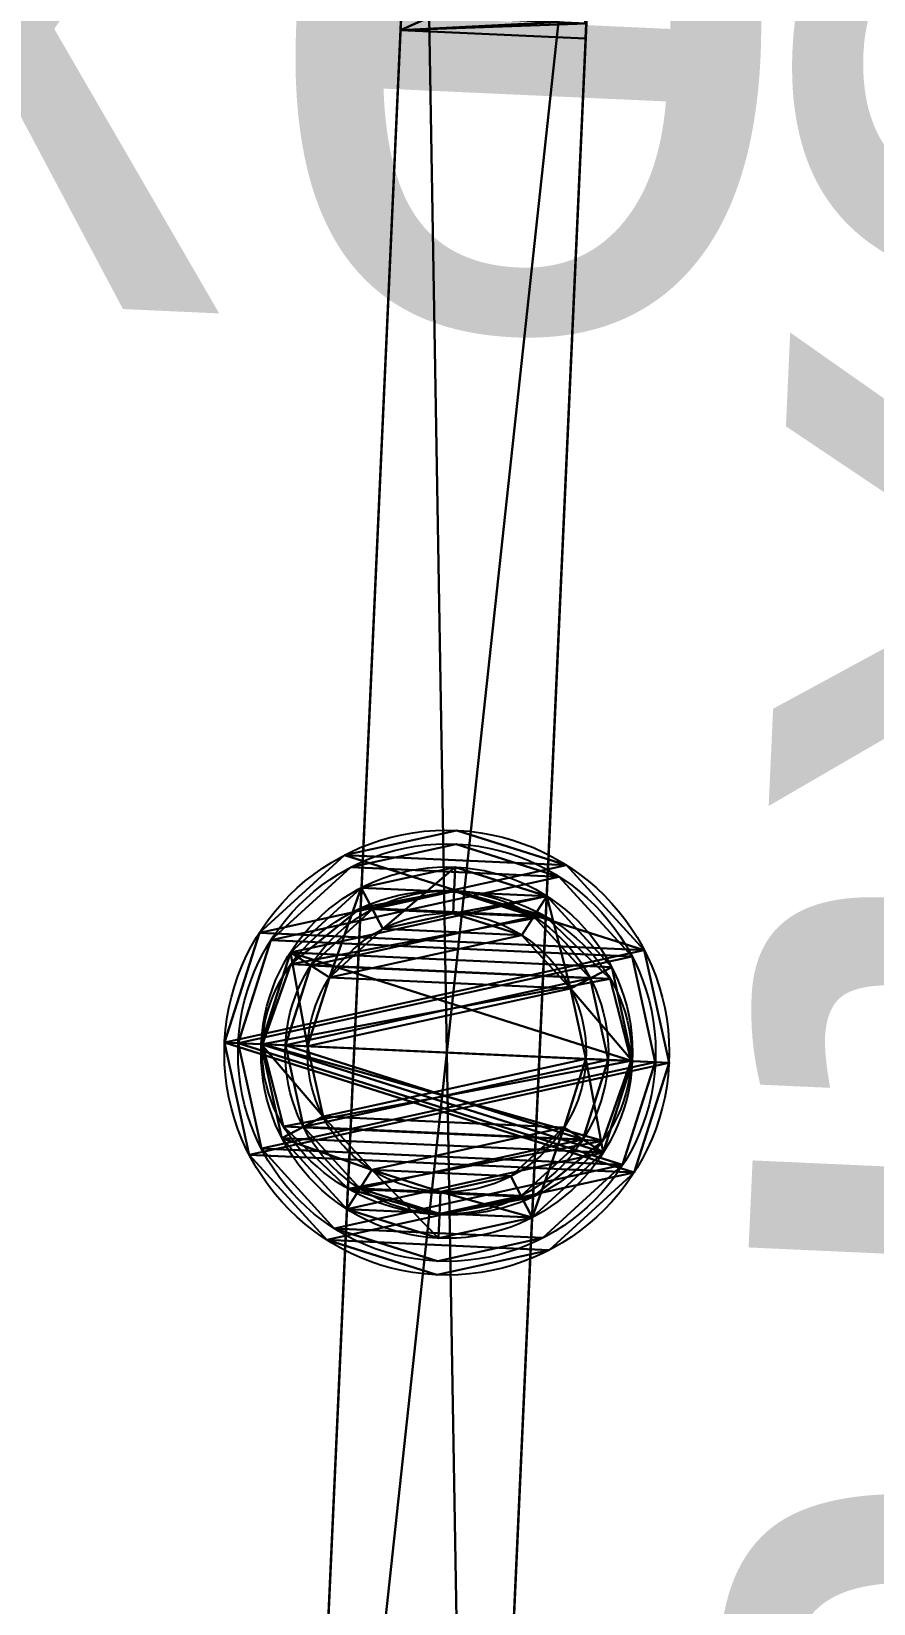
# Model space of a CAD drawing. Extents: x -372 to 678, y -263 to 741.
# Drawn here: x -34.823 to -33.687, y 71.213 to 73.333 of the extents above; entities that cross this region are included whole.
import ezdxf

# ---------------------------------------------------------------- set-up
doc = ezdxf.new("R2010")
doc.units = 0
doc.header["$LTSCALE"] = 0.0254
doc.layers.get('0').update_dxf_attribs({"linetype": 'CONTINUOUS'})
doc.layers.add('LOCATION_SNAPSHOT', color=144, linetype='CONTINUOUS')
doc.layers.add('LOCATION_TERRAIN', color=36, linetype='CONTINUOUS')

# ---------------------------------------------------------------- blocks, each defined once
blk = doc.blocks.new('LOCATION_SNAPSHOT')
at = {"color": 8}
mesh = blk.add_polyface(dxfattribs=at)
corners = [(-369.3084, -262.9446), (369.3059, 262.9472), (-371.8207, 259.3767), (371.8242, -259.3771)]
mesh.append_faces([[corners[k] for k in face] for face in [(0, 1, 2), (1, 0, 3)]], dxfattribs={"vtx0": -1, "color": 8})
blk = doc.blocks.new('LOCATION_TERRAIN')
at = {"color": 8}
mesh = blk.add_polyface(dxfattribs=at)
corners = [(-31.7032, 62.0295, -4.8227), (-31.7631, 74.4658, -5.5131), (-44.3246, 74.4053, -5.7463)]
mesh.append_faces([[corners[k] for k in face] for face in [(0, 1, 2)]], dxfattribs={"color": 8})
mesh = blk.add_polyface(dxfattribs=at)
corners = [(-31.7032, 62.0295, -4.8227), (-44.3246, 74.4053, -5.7463), (-44.2647, 61.969, -5.3052)]
mesh.append_faces([[corners[k] for k in face] for face in [(0, 1, 2)]], dxfattribs={"color": 8})
blk = doc.blocks.new('GROUP60_24')
blk = doc.blocks.new('GROUP59_5')
at = {"color": 0}
ref = blk.add_blockref('GROUP60_24', (0, 0), dxfattribs=at)
ref.add_attrib('Skp_GroupInstanceName', 'extrusions', (0, 0), dxfattribs={"height": 1})
blk = doc.blocks.new('GROUP_67')
at = {"color": 0}
mesh = blk.add_polyface(dxfattribs=at)
corners = [(-0.25, 0.205, -0.25), (-0.0833, 0, -0.25), (-0.25, 0, -0.25), (-0.0833, 0.1756, -0.25), (-0.0697, 0.7005, -0.25), (0.077, 0.6163, -0.25), (0.2233, 1.0535, -0.25), (0.336, 0.9284, -0.25), (0.6046, 1.3085, -0.25), (0.6812, 1.1593, -0.25), (1.0417, 1.4728, -0.25), (1.0855, 1.3113, -0.25), (1.5104, 1.5534, -0.25), (1.5246, 1.3867, -0.25), (1.9896, 1.5534, -0.25), (1.9754, 1.3867, -0.25), (2.4145, 1.3113, -0.25), (2.4583, 1.4728, -0.25), (2.8188, 1.1593, -0.25), (2.8954, 1.3085, -0.25), (3.164, 0.9284, -0.25), (3.2767, 1.0535, -0.25), (3.423, 0.6163, -0.25), (3.5697, 0.7005, -0.25), (3.5833, 0.1756, -0.25), (3.75, 0.205, -0.25), (3.5833, 0, -0.25), (3.75, 0, -0.25)]
mesh.append_faces([[corners[k] for k in face] for face in [(0, 1, 2), (26, 25, 27)]], dxfattribs={"vtx0": -1, "color": 0})
mesh.append_faces([[corners[k] for k in face] for face in [(1, 0, 3), (3, 4, 5), (5, 6, 7), (7, 8, 9), (9, 10, 11), (11, 12, 13), (13, 14, 15), (15, 14, 16), (16, 17, 18), (18, 19, 20), (20, 21, 22), (22, 23, 24), (24, 25, 26)]], dxfattribs={"vtx0": -1, "vtx1": -1, "color": 0})
mesh.append_faces([[corners[k] for k in face] for face in [(3, 0, 4), (5, 4, 6), (7, 6, 8), (9, 8, 10), (11, 10, 12), (13, 12, 14), (16, 14, 17), (18, 17, 19), (20, 19, 21), (22, 21, 23), (24, 23, 25)]], dxfattribs={"vtx0": -1, "vtx2": -1, "color": 0})
mesh = blk.add_polyface(dxfattribs=at)
corners = [(3.75, 0, 0.25), (3.25, 0.1169, 0.25), (3.25, 0, 0.25), (3.2767, 1.0535, 0.25), (3.5697, 0.7005, 0.25), (3.75, 0.205, 0.25), (0.25, 0, 0.25), (-0.25, 0.205, 0.25), (-0.25, 0, 0.25), (-0.0697, 0.7005, 0.25), (0.2233, 1.0535, 0.25), (0.25, 0.1169, 0.25), (0.6046, 1.3085, 0.25), (0.3705, 0.448, 0.25), (0.5616, 0.6783, 0.25), (0.8345, 0.8608, 0.25), (1.0417, 1.4728, 0.25), (1.1732, 0.9881, 0.25), (1.5104, 1.5534, 0.25), (1.5531, 1.0534, 0.25), (1.9896, 1.5534, 0.25), (1.9469, 1.0534, 0.25), (2.3268, 0.9881, 0.25), (2.4583, 1.4728, 0.25), (2.6655, 0.8608, 0.25), (2.8954, 1.3085, 0.25), (2.9384, 0.6783, 0.25), (3.1295, 0.448, 0.25)]
mesh.append_faces([[corners[k] for k in face] for face in [(0, 1, 2), (4, 0, 5), (6, 7, 8)]], dxfattribs={"vtx0": -1, "color": 0})
mesh.append_faces([[corners[k] for k in face] for face in [(3, 0, 4), (7, 6, 9), (9, 6, 10), (10, 11, 12), (12, 15, 16), (16, 17, 18), (18, 19, 20), (20, 22, 23), (23, 24, 25), (25, 26, 3)]], dxfattribs={"vtx0": -1, "vtx1": -1, "color": 0})
mesh.append_faces([[corners[k] for k in face] for face in [(1, 0, 3)]], dxfattribs={"vtx0": -1, "vtx1": -1, "vtx2": -1, "color": 0})
mesh.append_faces([[corners[k] for k in face] for face in [(10, 6, 11), (12, 11, 13), (12, 13, 14), (12, 14, 15), (16, 15, 17), (18, 17, 19), (20, 19, 21), (20, 21, 22), (23, 22, 24), (25, 24, 26), (3, 26, 27), (3, 27, 1)]], dxfattribs={"vtx0": -1, "vtx2": -1, "color": 0})
mesh = blk.add_polyface(dxfattribs=at)
corners = [(-0.0833, 0.1756), (0.0833, 0), (-0.0833, 0), (0.077, 0.6163), (0.0833, 0.1462), (0.336, 0.9284), (0.2238, 0.5321), (0.4488, 0.8033), (0.6812, 1.1593), (0.7579, 1.01), (1.0855, 1.3113), (1.1293, 1.1497), (1.5246, 1.3867), (1.5389, 1.2201), (1.9754, 1.3867), (1.9611, 1.2201), (2.3707, 1.1497), (2.4145, 1.3113), (2.7421, 1.01), (2.8188, 1.1593), (3.0512, 0.8033), (3.164, 0.9284), (3.2762, 0.5321), (3.423, 0.6163), (3.4167, 0.1462), (3.5833, 0), (3.4167, 0), (3.5833, 0.1756)]
mesh.append_faces([[corners[k] for k in face] for face in [(0, 1, 2), (24, 25, 26), (25, 23, 27)]], dxfattribs={"vtx0": -1, "color": 0})
mesh.append_faces([[corners[k] for k in face] for face in [(1, 3, 4), (4, 5, 6), (6, 5, 7), (7, 8, 9), (9, 10, 11), (11, 12, 13), (13, 14, 15), (15, 14, 16), (16, 17, 18), (18, 19, 20), (20, 21, 22), (22, 23, 24)]], dxfattribs={"vtx0": -1, "vtx1": -1, "color": 0})
mesh.append_faces([[corners[k] for k in face] for face in [(25, 24, 23)]], dxfattribs={"vtx0": -1, "vtx1": -1, "vtx2": -1, "color": 0})
mesh.append_faces([[corners[k] for k in face] for face in [(1, 0, 3), (4, 3, 5), (7, 5, 8), (9, 8, 10), (11, 10, 12), (13, 12, 14), (16, 14, 17), (18, 17, 19), (20, 19, 21), (22, 21, 23)]], dxfattribs={"vtx0": -1, "vtx2": -1, "color": 0})
mesh = blk.add_polyface(dxfattribs=at)
corners = [(0.0833, 0.1462, -0.25), (0.25, 0, -0.25), (0.0833, 0, -0.25), (0.2238, 0.5321, -0.25), (0.25, 0.1169, -0.25), (0.4488, 0.8033, -0.25), (0.3705, 0.448, -0.25), (0.5616, 0.6783, -0.25), (0.7579, 1.01, -0.25), (0.8345, 0.8608, -0.25), (1.1293, 1.1497, -0.25), (1.1732, 0.9881, -0.25), (1.5389, 1.2201, -0.25), (1.5531, 1.0534, -0.25), (1.9611, 1.2201, -0.25), (1.9469, 1.0534, -0.25), (2.3268, 0.9881, -0.25), (2.3707, 1.1497, -0.25), (2.6655, 0.8608, -0.25), (2.7421, 1.01, -0.25), (2.9384, 0.6783, -0.25), (3.0512, 0.8033, -0.25), (3.1295, 0.448, -0.25), (3.2762, 0.5321, -0.25), (3.25, 0.1169, -0.25), (3.4167, 0, -0.25), (3.25, 0, -0.25), (3.4167, 0.1462, -0.25)]
mesh.append_faces([[corners[k] for k in face] for face in [(0, 1, 2), (24, 25, 26), (25, 23, 27)]], dxfattribs={"vtx0": -1, "color": 0})
mesh.append_faces([[corners[k] for k in face] for face in [(1, 3, 4), (4, 5, 6), (6, 5, 7), (7, 8, 9), (9, 10, 11), (11, 12, 13), (13, 14, 15), (15, 14, 16), (16, 17, 18), (18, 19, 20), (20, 21, 22), (22, 23, 24)]], dxfattribs={"vtx0": -1, "vtx1": -1, "color": 0})
mesh.append_faces([[corners[k] for k in face] for face in [(25, 24, 23)]], dxfattribs={"vtx0": -1, "vtx1": -1, "vtx2": -1, "color": 0})
mesh.append_faces([[corners[k] for k in face] for face in [(1, 0, 3), (4, 3, 5), (7, 5, 8), (9, 8, 10), (11, 10, 12), (13, 12, 14), (16, 14, 17), (18, 17, 19), (20, 19, 21), (22, 21, 23)]], dxfattribs={"vtx0": -1, "vtx2": -1, "color": 0})
blk = doc.blocks.new('GROUP72_3')
at = {"color": 9}
blk.add_blockref('GROUP_67', (0, 0), dxfattribs=at)
blk = doc.blocks.new('GROUP71_3')
at = {"color": 0}
ref = blk.add_blockref('GROUP72_3', (0, 0), dxfattribs=at)
ref.add_attrib('Skp_GroupInstanceName', 'extrusions', (0, 0), dxfattribs={"height": 1})
blk = doc.blocks.new('GROUP_17')
at = {"color": 0}
for p, q in [((3.5, 0.25, 0.375), (-0.5, 0.25, 0.375)), ((-0.5, 0.25), (3.5, 0.25)), ((3.5, 0.25, 0.375), (-0.5, 0.25, 0.375)), ((-0.5, 0.25), (3.5, 0.25)), ((3.5, 0, 0.375), (-0.5, 0, 0.375)), ((-0.5, 0), (3.5, 0)), ((-0.5, 0), (3.5, 0)), ((3.5, 0, 0.375), (-0.5, 0, 0.375))]:
    blk.add_line(p, q, dxfattribs=at)
mesh = blk.add_polyface(dxfattribs=at)
corners = [(3.5, 0, 0.375), (-0.5, 0.25, 0.375), (-0.5, 0, 0.375), (3.5, 0.25, 0.375)]
mesh.append_faces([[corners[k] for k in face] for face in [(0, 1, 2), (1, 0, 3)]], dxfattribs={"vtx0": -1, "color": 0})
mesh = blk.add_polyface(dxfattribs=at)
corners = [(3.5, 0.25), (-0.5, 0), (-0.5, 0.25), (3.5, 0)]
mesh.append_faces([[corners[k] for k in face] for face in [(0, 1, 2), (1, 0, 3)]], dxfattribs={"vtx0": -1, "color": 0})
mesh = blk.add_polyface(dxfattribs=at)
corners = [(-0.5, 0.25, 0.375), (3.5, 0.25), (-0.5, 0.25), (3.5, 0.25, 0.375)]
mesh.append_faces([[corners[k] for k in face] for face in [(0, 1, 2), (1, 0, 3)]], dxfattribs={"vtx0": -1, "color": 0})
mesh = blk.add_polyface(dxfattribs=at)
corners = [(3.5, 0, 0.375), (-0.5, 0), (3.5, 0), (-0.5, 0, 0.375)]
mesh.append_faces([[corners[k] for k in face] for face in [(0, 1, 2), (1, 0, 3)]], dxfattribs={"vtx0": -1, "color": 0})
blk = doc.blocks.new('GROUP_14')
at = {"color": 0}
for p, q in [((0, 0.25, 0.125), (0.125, 0.25, 0.125)), ((0, 0, 0.125), (0, 0.25, 0.125)), ((0.02, 0.25, 0.105), (0, 0.25, 0.125)), ((0, 0.25, 0.125), (0.125, 0.25, 0.125)), ((0, 0, 0.125), (0, 0.25, 0.125)), ((0.02, 0.25, 0.105), (0, 0.25, 0.125)), ((0.105, 0.25, 0.105), (0.02, 0.25, 0.105)), ((0.02, 0.25, 0.105), (0.02, 0.21, 0.105)), ((0.105, 0.25, 0.105), (0.02, 0.25, 0.105)), ((0.02, 0.25, 0.105), (0.02, 0.21, 0.105)), ((0.105, 0.25, 0.02), (0.105, 0.25, 0.105)), ((0.105, 0.25, 0.02), (0.105, 0.21, 0.02)), ((0.105, 0.25, 0.105), (0.105, 0.21, 0.105)), ((0.105, 0.25, 0.105), (0.105, 0.21, 0.105)), ((0.125, 0.25), (0.105, 0.25, 0.02)), ((0.105, 0.25, 0.02), (0.105, 0.25, 0.105)), ((0.105, 0.25, 0.02), (0.105, 0.21, 0.02)), ((0.125, 0.25), (0.105, 0.25, 0.02)), ((0.125, 0.25, 0.125), (0.125, 0, 0.125)), ((0.125, 0), (0.125, 0.25)), ((0.125, 0.25, 0.125), (0.125, 0.25)), ((0.125, 0.25, 0.125), (0.125, 0, 0.125)), ((0.125, 0.25, 0.125), (0.125, 0.25)), ((0.125, 0), (0.125, 0.25)), ((0.105, 0.21, 0.105), (0.02, 0.21, 0.105)), ((0.105, 0.21, 0.02), (0.02, 0.21, 0.105)), ((0.105, 0.21, 0.105), (0.02, 0.21, 0.105)), ((0.105, 0.21, 0.02), (0.02, 0.21, 0.105)), ((0.105, 0.21, 0.02), (0.105, 0.21, 0.105)), ((0.105, 0.21, 0.02), (0.105, 0.21, 0.105)), ((0.02, 0, 0.105), (0.02, 0.04, 0.105)), ((0.105, 0.04, 0.105), (0.02, 0.04, 0.105)), ((0.105, 0.04, 0.02), (0.02, 0.04, 0.105)), ((0.105, 0.04, 0.105), (0.02, 0.04, 0.105)), ((0.105, 0.04, 0.02), (0.02, 0.04, 0.105)), ((0.02, 0, 0.105), (0.02, 0.04, 0.105)), ((0.105, 0, 0.105), (0.105, 0.04, 0.105)), ((0.105, 0, 0.105), (0.105, 0.04, 0.105)), ((0.105, 0.04, 0.02), (0.105, 0.04, 0.105)), ((0.105, 0, 0.02), (0.105, 0.04, 0.02)), ((0.105, 0.04, 0.02), (0.105, 0.04, 0.105)), ((0.105, 0, 0.02), (0.105, 0.04, 0.02)), ((0.125, 0, 0.125), (0, 0, 0.125)), ((0.02, 0, 0.105), (0, 0, 0.125)), ((0.02, 0, 0.105), (0, 0, 0.125)), ((0.125, 0, 0.125), (0, 0, 0.125)), ((0.105, 0, 0.105), (0.02, 0, 0.105)), ((0.105, 0, 0.105), (0.02, 0, 0.105)), ((0.105, 0, 0.02), (0.105, 0, 0.105)), ((0.125, 0), (0.105, 0, 0.02)), ((0.105, 0, 0.02), (0.105, 0, 0.105)), ((0.125, 0), (0.105, 0, 0.02)), ((0.125, 0, 0.125), (0.125, 0)), ((0.125, 0, 0.125), (0.125, 0))]:
    blk.add_line(p, q, dxfattribs=at)
mesh = blk.add_polyface(dxfattribs=at)
corners = [(0.125, 0, 0.125), (0, 0.25, 0.125), (0, 0, 0.125), (0.125, 0.25, 0.125)]
mesh.append_faces([[corners[k] for k in face] for face in [(0, 1, 2), (1, 0, 3)]], dxfattribs={"vtx0": -1, "color": 0})
mesh = blk.add_polyface(dxfattribs=at)
corners = [(0, 0.25, 0.125), (0.105, 0.25, 0.105), (0.02, 0.25, 0.105), (0.125, 0.25, 0.125), (0.105, 0.25, 0.02), (0.125, 0.25)]
mesh.append_faces([[corners[k] for k in face] for face in [(0, 1, 2), (4, 3, 5)]], dxfattribs={"vtx0": -1, "color": 0})
mesh.append_faces([[corners[k] for k in face] for face in [(1, 0, 3), (3, 4, 1)]], dxfattribs={"vtx0": -1, "vtx2": -1, "color": 0})
mesh = blk.add_polyface(dxfattribs=at)
corners = [(0, 0.25, 0.125), (0.02, 0, 0.105), (0, 0, 0.125), (0.02, 0.04, 0.105), (0.02, 0.21, 0.105), (0.105, 0.21, 0.02), (0.02, 0.25, 0.105), (0.105, 0.04, 0.02), (0.125, 0), (0.105, 0, 0.02), (0.125, 0.25), (0.105, 0.25, 0.02)]
mesh.append_faces([[corners[k] for k in face] for face in [(0, 1, 2), (4, 0, 6), (7, 8, 9), (10, 5, 11)]], dxfattribs={"vtx0": -1, "color": 0})
mesh.append_faces([[corners[k] for k in face] for face in [(1, 0, 3), (8, 7, 10)]], dxfattribs={"vtx0": -1, "vtx1": -1, "color": 0})
mesh.append_faces([[corners[k] for k in face] for face in [(3, 0, 4), (10, 3, 5)]], dxfattribs={"vtx0": -1, "vtx1": -1, "vtx2": -1, "color": 0})
mesh.append_faces([[corners[k] for k in face] for face in [(3, 4, 5), (10, 7, 3)]], dxfattribs={"vtx0": -1, "vtx2": -1, "color": 0})
mesh = blk.add_polyface(dxfattribs=at)
corners = [(0.105, 0.25, 0.105), (0.02, 0.21, 0.105), (0.02, 0.25, 0.105), (0.105, 0.21, 0.105)]
mesh.append_faces([[corners[k] for k in face] for face in [(0, 1, 2), (1, 0, 3)]], dxfattribs={"vtx0": -1, "color": 0})
mesh = blk.add_polyface(dxfattribs=at)
corners = [(0.105, 0.21, 0.105), (0.105, 0.25, 0.02), (0.105, 0.21, 0.02), (0.105, 0.25, 0.105)]
mesh.append_faces([[corners[k] for k in face] for face in [(0, 1, 2), (1, 0, 3)]], dxfattribs={"vtx0": -1, "color": 0})
mesh = blk.add_polyface(dxfattribs=at)
corners = [(0.125, 0.25), (0.125, 0, 0.125), (0.125, 0), (0.125, 0.25, 0.125)]
mesh.append_faces([[corners[k] for k in face] for face in [(0, 1, 2), (1, 0, 3)]], dxfattribs={"vtx0": -1, "color": 0})
mesh = blk.add_polyface(dxfattribs=at)
corners = [(0.105, 0.21, 0.105), (0.105, 0.21, 0.02), (0.02, 0.21, 0.105)]
mesh.append_faces([[corners[k] for k in face] for face in [(0, 1, 2)]], dxfattribs={"color": 0})
mesh = blk.add_polyface(dxfattribs=at)
corners = [(0.105, 0.04, 0.105), (0.02, 0, 0.105), (0.02, 0.04, 0.105), (0.105, 0, 0.105)]
mesh.append_faces([[corners[k] for k in face] for face in [(0, 1, 2), (1, 0, 3)]], dxfattribs={"vtx0": -1, "color": 0})
mesh = blk.add_polyface(dxfattribs=at)
corners = [(0.02, 0.04, 0.105), (0.105, 0.04, 0.02), (0.105, 0.04, 0.105)]
mesh.append_faces([[corners[k] for k in face] for face in [(0, 1, 2)]], dxfattribs={"color": 0})
mesh = blk.add_polyface(dxfattribs=at)
corners = [(0.105, 0, 0.105), (0.105, 0.04, 0.02), (0.105, 0, 0.02), (0.105, 0.04, 0.105)]
mesh.append_faces([[corners[k] for k in face] for face in [(0, 1, 2), (1, 0, 3)]], dxfattribs={"vtx0": -1, "color": 0})
mesh = blk.add_polyface(dxfattribs=at)
corners = [(0.125, 0, 0.125), (0.105, 0, 0.02), (0.125, 0), (0.105, 0, 0.105), (0.02, 0, 0.105), (0, 0, 0.125)]
mesh.append_faces([[corners[k] for k in face] for face in [(0, 1, 2), (4, 0, 5)]], dxfattribs={"vtx0": -1, "color": 0})
mesh.append_faces([[corners[k] for k in face] for face in [(1, 0, 3), (3, 0, 4)]], dxfattribs={"vtx0": -1, "vtx1": -1, "color": 0})
blk = doc.blocks.new('GROUP_15')
at = {"color": 0}
for p, q in [((0.2505, 0.4384, 8), (0.2505, 0.501)), ((0.2505, 0.4384, 8), (0.2505, 0.501)), ((0.1566, 0.4132, 8), (0.1252, 0.4674)), ((0.1566, 0.4132, 8), (0.1252, 0.4674)), ((0.3444, 0.4132, 8), (0.3757, 0.4674)), ((0.3444, 0.4132, 8), (0.3757, 0.4674)), ((0.0878, 0.3444, 8), (0.0336, 0.3757)), ((0.0878, 0.3444, 8), (0.0336, 0.3757)), ((0.4132, 0.3444, 8), (0.4674, 0.3757)), ((0.4132, 0.3444, 8), (0.4674, 0.3757)), ((0.0626, 0.2505, 8), (0, 0.2505)), ((0.0626, 0.2505, 8), (0, 0.2505)), ((0.4384, 0.2505, 8), (0.501, 0.2505)), ((0.4384, 0.2505, 8), (0.501, 0.2505)), ((0.0878, 0.1566, 8), (0.0336, 0.1252)), ((0.0878, 0.1566, 8), (0.0336, 0.1252)), ((0.4132, 0.1566, 8), (0.4674, 0.1252)), ((0.4132, 0.1566, 8), (0.4674, 0.1252)), ((0.1566, 0.0878, 8), (0.1252, 0.0336)), ((0.1566, 0.0878, 8), (0.1252, 0.0336)), ((0.3444, 0.0878, 8), (0.3757, 0.0336)), ((0.3444, 0.0878, 8), (0.3757, 0.0336)), ((0.2505, 0.0626, 8), (0.2505, 0)), ((0.2505, 0.0626, 8), (0.2505, 0))]:
    blk.add_line(p, q, dxfattribs=at)
for centre, radius in [((0.2505, 0.2505), 0.2505), ((0.2505, 0.2505), 0.2505), ((0.2505, 0.2505), 0.2505), ((0.2505, 0.2505), 0.2505), ((0.2505, 0.2505), 0.2505), ((0.2505, 0.2505), 0.2505), ((0.2505, 0.2505), 0.2505), ((0.2505, 0.2505), 0.2505), ((0.2505, 0.2505), 0.2505), ((0.2505, 0.2505), 0.2505), ((0.2505, 0.2505), 0.2505), ((0.2505, 0.2505), 0.2505), ((0.2505, 0.2505), 0.2505), ((0.2505, 0.2505, 8), 0.1879), ((0.2505, 0.2505, 8), 0.1879), ((0.2505, 0.2505, 8), 0.1879), ((0.2505, 0.2505, 8), 0.1879), ((0.2505, 0.2505, 8), 0.1879), ((0.2505, 0.2505, 8), 0.1879), ((0.2505, 0.2505, 8), 0.1879), ((0.2505, 0.2505, 8), 0.1879), ((0.2505, 0.2505, 8), 0.1879), ((0.2505, 0.2505, 8), 0.1879), ((0.2505, 0.2505, 8), 0.1879), ((0.2505, 0.2505, 8), 0.1879), ((0.2505, 0.2505, 8), 0.1879)]:
    blk.add_circle(centre, radius, dxfattribs=at)
mesh = blk.add_polyface(dxfattribs=at)
corners = [(0.0336, 0.3757), (0.0336, 0.1252), (0, 0.2505), (0.1252, 0.0336), (0.1252, 0.4674), (0.2505, 0.501), (0.2505, 0), (0.3757, 0.4674), (0.3757, 0.0336), (0.4674, 0.1252), (0.4674, 0.3757), (0.501, 0.2505)]
mesh.append_faces([[corners[k] for k in face] for face in [(0, 1, 2), (9, 10, 11)]], dxfattribs={"vtx0": -1, "color": 0})
mesh.append_faces([[corners[k] for k in face] for face in [(1, 0, 3), (3, 5, 6), (6, 7, 8), (8, 7, 9)]], dxfattribs={"vtx0": -1, "vtx1": -1, "color": 0})
mesh.append_faces([[corners[k] for k in face] for face in [(3, 0, 4), (3, 4, 5), (6, 5, 7), (9, 7, 10)]], dxfattribs={"vtx0": -1, "vtx2": -1, "color": 0})
mesh = blk.add_polyface(dxfattribs=at)
corners = [(0.1566, 0.4132, 8), (0.2505, 0.501), (0.1252, 0.4674), (0.2505, 0.4384, 8)]
mesh.append_faces([[corners[k] for k in face] for face in [(0, 1, 2), (1, 0, 3)]], dxfattribs={"vtx0": -1, "color": 0})
mesh = blk.add_polyface(dxfattribs=at)
corners = [(0.2505, 0.4384, 8), (0.3757, 0.4674), (0.2505, 0.501), (0.3444, 0.4132, 8)]
mesh.append_faces([[corners[k] for k in face] for face in [(0, 1, 2), (1, 0, 3)]], dxfattribs={"vtx0": -1, "color": 0})
mesh = blk.add_polyface(dxfattribs=at)
corners = [(0.1566, 0.4132, 8), (0.0336, 0.3757), (0.0878, 0.3444, 8), (0.1252, 0.4674)]
mesh.append_faces([[corners[k] for k in face] for face in [(0, 1, 2), (1, 0, 3)]], dxfattribs={"vtx0": -1, "color": 0})
mesh = blk.add_polyface(dxfattribs=at)
corners = [(0.4674, 0.3757), (0.3444, 0.4132, 8), (0.4132, 0.3444, 8), (0.3757, 0.4674)]
mesh.append_faces([[corners[k] for k in face] for face in [(0, 1, 2), (1, 0, 3)]], dxfattribs={"vtx0": -1, "color": 0})
mesh = blk.add_polyface(dxfattribs=at)
corners = [(0.0878, 0.1566, 8), (0.0878, 0.3444, 8), (0.0626, 0.2505, 8), (0.1566, 0.0878, 8), (0.1566, 0.4132, 8), (0.2505, 0.0626, 8), (0.2505, 0.4384, 8), (0.3444, 0.0878, 8), (0.3444, 0.4132, 8), (0.4132, 0.1566, 8), (0.4132, 0.3444, 8), (0.4384, 0.2505, 8)]
mesh.append_faces([[corners[k] for k in face] for face in [(0, 1, 2), (10, 9, 11)]], dxfattribs={"vtx0": -1, "color": 0})
mesh.append_faces([[corners[k] for k in face] for face in [(1, 3, 4), (4, 5, 6), (6, 7, 8), (8, 9, 10)]], dxfattribs={"vtx0": -1, "vtx1": -1, "color": 0})
mesh.append_faces([[corners[k] for k in face] for face in [(1, 0, 3), (4, 3, 5), (6, 5, 7), (8, 7, 9)]], dxfattribs={"vtx0": -1, "vtx2": -1, "color": 0})
mesh = blk.add_polyface(dxfattribs=at)
corners = [(0.0626, 0.2505, 8), (0.0336, 0.3757), (0, 0.2505), (0.0878, 0.3444, 8)]
mesh.append_faces([[corners[k] for k in face] for face in [(0, 1, 2), (1, 0, 3)]], dxfattribs={"vtx0": -1, "color": 0})
mesh = blk.add_polyface(dxfattribs=at)
corners = [(0.4674, 0.3757), (0.4384, 0.2505, 8), (0.501, 0.2505), (0.4132, 0.3444, 8)]
mesh.append_faces([[corners[k] for k in face] for face in [(0, 1, 2), (1, 0, 3)]], dxfattribs={"vtx0": -1, "color": 0})
mesh = blk.add_polyface(dxfattribs=at)
corners = [(0.0878, 0.1566, 8), (0, 0.2505), (0.0336, 0.1252), (0.0626, 0.2505, 8)]
mesh.append_faces([[corners[k] for k in face] for face in [(0, 1, 2), (1, 0, 3)]], dxfattribs={"vtx0": -1, "color": 0})
mesh = blk.add_polyface(dxfattribs=at)
corners = [(0.501, 0.2505), (0.4132, 0.1566, 8), (0.4674, 0.1252), (0.4384, 0.2505, 8)]
mesh.append_faces([[corners[k] for k in face] for face in [(0, 1, 2), (1, 0, 3)]], dxfattribs={"vtx0": -1, "color": 0})
mesh = blk.add_polyface(dxfattribs=at)
corners = [(0.1566, 0.0878, 8), (0.0336, 0.1252), (0.1252, 0.0336), (0.0878, 0.1566, 8)]
mesh.append_faces([[corners[k] for k in face] for face in [(0, 1, 2), (1, 0, 3)]], dxfattribs={"vtx0": -1, "color": 0})
mesh = blk.add_polyface(dxfattribs=at)
corners = [(0.4132, 0.1566, 8), (0.3757, 0.0336), (0.4674, 0.1252), (0.3444, 0.0878, 8)]
mesh.append_faces([[corners[k] for k in face] for face in [(0, 1, 2), (1, 0, 3)]], dxfattribs={"vtx0": -1, "color": 0})
mesh = blk.add_polyface(dxfattribs=at)
corners = [(0.2505, 0.0626, 8), (0.1252, 0.0336), (0.2505, 0), (0.1566, 0.0878, 8)]
mesh.append_faces([[corners[k] for k in face] for face in [(0, 1, 2), (1, 0, 3)]], dxfattribs={"vtx0": -1, "color": 0})
mesh = blk.add_polyface(dxfattribs=at)
corners = [(0.3444, 0.0878, 8), (0.2505, 0), (0.3757, 0.0336), (0.2505, 0.0626, 8)]
mesh.append_faces([[corners[k] for k in face] for face in [(0, 1, 2), (1, 0, 3)]], dxfattribs={"vtx0": -1, "color": 0})
blk = doc.blocks.new('GROUP_16')
at = {"color": 0}
for p, q in [((0.2816, 0.5631), (0.2816, 0.5631, 0.03)), ((0.2816, 0.5631), (0.2816, 0.5631, 0.03)), ((0.1408, 0.5254), (0.1408, 0.5254, 0.03)), ((0.1408, 0.5254), (0.1408, 0.5254, 0.03)), ((0.4223, 0.5254), (0.4223, 0.5254, 0.03)), ((0.4223, 0.5254), (0.4223, 0.5254, 0.03)), ((0.0377, 0.4223), (0.0377, 0.4223, 0.03)), ((0.0377, 0.4223), (0.0377, 0.4223, 0.03)), ((0.5254, 0.4223), (0.5254, 0.4223, 0.03)), ((0.5254, 0.4223), (0.5254, 0.4223, 0.03)), ((0, 0.2816), (0, 0.2816, 0.03)), ((0, 0.2816), (0, 0.2816, 0.03)), ((0.5631, 0.2816), (0.5631, 0.2816, 0.03)), ((0.5631, 0.2816), (0.5631, 0.2816, 0.03)), ((0.0377, 0.1408), (0.0377, 0.1408, 0.03)), ((0.0377, 0.1408), (0.0377, 0.1408, 0.03)), ((0.5254, 0.1408), (0.5254, 0.1408, 0.03)), ((0.5254, 0.1408), (0.5254, 0.1408, 0.03)), ((0.1408, 0.0377), (0.1408, 0.0377, 0.03)), ((0.1408, 0.0377), (0.1408, 0.0377, 0.03)), ((0.4223, 0.0377), (0.4223, 0.0377, 0.03)), ((0.4223, 0.0377), (0.4223, 0.0377, 0.03)), ((0.2816, 0), (0.2816, 0, 0.03)), ((0.2816, 0), (0.2816, 0, 0.03))]:
    blk.add_line(p, q, dxfattribs=at)
for centre in [(0.2816, 0.2816), (0.2816, 0.2816, 0.03), (0.2816, 0.2816), (0.2816, 0.2816, 0.03), (0.2816, 0.2816), (0.2816, 0.2816, 0.03), (0.2816, 0.2816), (0.2816, 0.2816, 0.03), (0.2816, 0.2816), (0.2816, 0.2816, 0.03), (0.2816, 0.2816), (0.2816, 0.2816, 0.03), (0.2816, 0.2816), (0.2816, 0.2816, 0.03), (0.2816, 0.2816), (0.2816, 0.2816, 0.03), (0.2816, 0.2816), (0.2816, 0.2816, 0.03), (0.2816, 0.2816), (0.2816, 0.2816, 0.03), (0.2816, 0.2816), (0.2816, 0.2816, 0.03), (0.2816, 0.2816), (0.2816, 0.2816, 0.03), (0.2816, 0.2816, 0.03), (0.2816, 0.2816)]:
    blk.add_circle(centre, 0.2816, dxfattribs=at)
mesh = blk.add_polyface(dxfattribs=at)
corners = [(0.0377, 0.1408, 0.03), (0.0377, 0.4223, 0.03), (0, 0.2816, 0.03), (0.1408, 0.0377, 0.03), (0.1408, 0.5254, 0.03), (0.2816, 0, 0.03), (0.2816, 0.5631, 0.03), (0.4223, 0.0377, 0.03), (0.4223, 0.5254, 0.03), (0.5254, 0.1408, 0.03), (0.5254, 0.4223, 0.03), (0.5631, 0.2816, 0.03)]
mesh.append_faces([[corners[k] for k in face] for face in [(0, 1, 2), (10, 9, 11)]], dxfattribs={"vtx0": -1, "color": 0})
mesh.append_faces([[corners[k] for k in face] for face in [(1, 3, 4), (4, 5, 6), (6, 7, 8), (8, 9, 10)]], dxfattribs={"vtx0": -1, "vtx1": -1, "color": 0})
mesh.append_faces([[corners[k] for k in face] for face in [(1, 0, 3), (4, 3, 5), (6, 5, 7), (8, 7, 9)]], dxfattribs={"vtx0": -1, "vtx2": -1, "color": 0})
mesh = blk.add_polyface(dxfattribs=at)
corners = [(0.0377, 0.4223), (0.0377, 0.1408), (0, 0.2816), (0.1408, 0.0377), (0.1408, 0.5254), (0.2816, 0), (0.2816, 0.5631), (0.4223, 0.5254), (0.4223, 0.0377), (0.5254, 0.1408), (0.5254, 0.4223), (0.5631, 0.2816)]
mesh.append_faces([[corners[k] for k in face] for face in [(0, 1, 2), (9, 10, 11)]], dxfattribs={"vtx0": -1, "color": 0})
mesh.append_faces([[corners[k] for k in face] for face in [(1, 0, 3), (3, 4, 5), (5, 7, 8), (8, 7, 9)]], dxfattribs={"vtx0": -1, "vtx1": -1, "color": 0})
mesh.append_faces([[corners[k] for k in face] for face in [(3, 0, 4), (5, 4, 6), (5, 6, 7), (9, 7, 10)]], dxfattribs={"vtx0": -1, "vtx2": -1, "color": 0})
mesh = blk.add_polyface(dxfattribs=at)
corners = [(0.1408, 0.5254, 0.03), (0.2816, 0.5631), (0.1408, 0.5254), (0.2816, 0.5631, 0.03)]
mesh.append_faces([[corners[k] for k in face] for face in [(0, 1, 2), (1, 0, 3)]], dxfattribs={"vtx0": -1, "color": 0})
mesh = blk.add_polyface(dxfattribs=at)
corners = [(0.2816, 0.5631, 0.03), (0.4223, 0.5254), (0.2816, 0.5631), (0.4223, 0.5254, 0.03)]
mesh.append_faces([[corners[k] for k in face] for face in [(0, 1, 2), (1, 0, 3)]], dxfattribs={"vtx0": -1, "color": 0})
mesh = blk.add_polyface(dxfattribs=at)
corners = [(0.1408, 0.5254, 0.03), (0.0377, 0.4223), (0.0377, 0.4223, 0.03), (0.1408, 0.5254)]
mesh.append_faces([[corners[k] for k in face] for face in [(0, 1, 2), (1, 0, 3)]], dxfattribs={"vtx0": -1, "color": 0})
mesh = blk.add_polyface(dxfattribs=at)
corners = [(0.4223, 0.5254), (0.5254, 0.4223, 0.03), (0.5254, 0.4223), (0.4223, 0.5254, 0.03)]
mesh.append_faces([[corners[k] for k in face] for face in [(0, 1, 2), (1, 0, 3)]], dxfattribs={"vtx0": -1, "color": 0})
mesh = blk.add_polyface(dxfattribs=at)
corners = [(0.0377, 0.4223, 0.03), (0, 0.2816), (0, 0.2816, 0.03), (0.0377, 0.4223)]
mesh.append_faces([[corners[k] for k in face] for face in [(0, 1, 2), (1, 0, 3)]], dxfattribs={"vtx0": -1, "color": 0})
mesh = blk.add_polyface(dxfattribs=at)
corners = [(0.5254, 0.4223), (0.5631, 0.2816, 0.03), (0.5631, 0.2816), (0.5254, 0.4223, 0.03)]
mesh.append_faces([[corners[k] for k in face] for face in [(0, 1, 2), (1, 0, 3)]], dxfattribs={"vtx0": -1, "color": 0})
mesh = blk.add_polyface(dxfattribs=at)
corners = [(0, 0.2816, 0.03), (0.0377, 0.1408), (0.0377, 0.1408, 0.03), (0, 0.2816)]
mesh.append_faces([[corners[k] for k in face] for face in [(0, 1, 2), (1, 0, 3)]], dxfattribs={"vtx0": -1, "color": 0})
mesh = blk.add_polyface(dxfattribs=at)
corners = [(0.5631, 0.2816), (0.5254, 0.1408, 0.03), (0.5254, 0.1408), (0.5631, 0.2816, 0.03)]
mesh.append_faces([[corners[k] for k in face] for face in [(0, 1, 2), (1, 0, 3)]], dxfattribs={"vtx0": -1, "color": 0})
mesh = blk.add_polyface(dxfattribs=at)
corners = [(0.1408, 0.0377, 0.03), (0.0377, 0.1408), (0.1408, 0.0377), (0.0377, 0.1408, 0.03)]
mesh.append_faces([[corners[k] for k in face] for face in [(0, 1, 2), (1, 0, 3)]], dxfattribs={"vtx0": -1, "color": 0})
mesh = blk.add_polyface(dxfattribs=at)
corners = [(0.5254, 0.1408, 0.03), (0.4223, 0.0377), (0.5254, 0.1408), (0.4223, 0.0377, 0.03)]
mesh.append_faces([[corners[k] for k in face] for face in [(0, 1, 2), (1, 0, 3)]], dxfattribs={"vtx0": -1, "color": 0})
mesh = blk.add_polyface(dxfattribs=at)
corners = [(0.2816, 0, 0.03), (0.1408, 0.0377), (0.2816, 0), (0.1408, 0.0377, 0.03)]
mesh.append_faces([[corners[k] for k in face] for face in [(0, 1, 2), (1, 0, 3)]], dxfattribs={"vtx0": -1, "color": 0})
mesh = blk.add_polyface(dxfattribs=at)
corners = [(0.4223, 0.0377, 0.03), (0.2816, 0), (0.4223, 0.0377), (0.2816, 0, 0.03)]
mesh.append_faces([[corners[k] for k in face] for face in [(0, 1, 2), (1, 0, 3)]], dxfattribs={"vtx0": -1, "color": 0})
blk = doc.blocks.new('GROUP_7')
at = {"color": 0}
for p, q in [((0.3, 0.6, 0.5), (0.3, 0.6)), ((0.3, 0.6, 0.5), (0.3, 0.6)), ((0.15, 0.5598, 0.5), (0.15, 0.5598)), ((0.15, 0.5598, 0.5), (0.15, 0.5598)), ((0.45, 0.5598, 0.5), (0.45, 0.5598)), ((0.45, 0.5598, 0.5), (0.45, 0.5598)), ((0.0402, 0.45, 0.5), (0.0402, 0.45)), ((0.0402, 0.45, 0.5), (0.0402, 0.45)), ((0.5598, 0.45, 0.5), (0.5598, 0.45)), ((0.5598, 0.45, 0.5), (0.5598, 0.45)), ((0, 0.3, 0.5), (0, 0.3)), ((0, 0.3, 0.5), (0, 0.3)), ((0.6, 0.3, 0.5), (0.6, 0.3)), ((0.6, 0.3, 0.5), (0.6, 0.3)), ((0.0402, 0.15, 0.5), (0.0402, 0.15)), ((0.0402, 0.15, 0.5), (0.0402, 0.15)), ((0.5598, 0.15, 0.5), (0.5598, 0.15)), ((0.5598, 0.15, 0.5), (0.5598, 0.15)), ((0.15, 0.0402, 0.5), (0.15, 0.0402)), ((0.15, 0.0402, 0.5), (0.15, 0.0402)), ((0.45, 0.0402, 0.5), (0.45, 0.0402)), ((0.45, 0.0402, 0.5), (0.45, 0.0402)), ((0.3, 0, 0.5), (0.3, 0)), ((0.3, 0, 0.5), (0.3, 0))]:
    blk.add_line(p, q, dxfattribs=at)
for centre in [(0.3, 0.3, 0.5), (0.3, 0.3, 0.5), (0.3, 0.3), (0.3, 0.3, 0.5), (0.3, 0.3), (0.3, 0.3, 0.5), (0.3, 0.3), (0.3, 0.3, 0.5), (0.3, 0.3), (0.3, 0.3, 0.5), (0.3, 0.3), (0.3, 0.3, 0.5), (0.3, 0.3), (0.3, 0.3, 0.5), (0.3, 0.3), (0.3, 0.3, 0.5), (0.3, 0.3), (0.3, 0.3, 0.5), (0.3, 0.3), (0.3, 0.3, 0.5), (0.3, 0.3), (0.3, 0.3, 0.5), (0.3, 0.3), (0.3, 0.3, 0.5), (0.3, 0.3), (0.3, 0.3)]:
    blk.add_circle(centre, 0.3, dxfattribs=at)
mesh = blk.add_polyface(dxfattribs=at)
corners = [(0.0402, 0.15, 0.5), (0.0402, 0.45, 0.5), (0, 0.3, 0.5), (0.15, 0.0402, 0.5), (0.15, 0.5598, 0.5), (0.3, 0, 0.5), (0.3, 0.6, 0.5), (0.45, 0.0402, 0.5), (0.45, 0.5598, 0.5), (0.5598, 0.15, 0.5), (0.5598, 0.45, 0.5), (0.6, 0.3, 0.5)]
mesh.append_faces([[corners[k] for k in face] for face in [(0, 1, 2), (10, 9, 11)]], dxfattribs={"vtx0": -1, "color": 0})
mesh.append_faces([[corners[k] for k in face] for face in [(1, 3, 4), (4, 5, 6), (6, 7, 8), (8, 9, 10)]], dxfattribs={"vtx0": -1, "vtx1": -1, "color": 0})
mesh.append_faces([[corners[k] for k in face] for face in [(1, 0, 3), (4, 3, 5), (6, 5, 7), (8, 7, 9)]], dxfattribs={"vtx0": -1, "vtx2": -1, "color": 0})
mesh = blk.add_polyface(dxfattribs=at)
corners = [(0.0402, 0.45), (0.0402, 0.15), (0, 0.3), (0.15, 0.5598), (0.15, 0.0402), (0.3, 0), (0.3, 0.6), (0.45, 0.5598), (0.45, 0.0402), (0.5598, 0.15), (0.5598, 0.45), (0.6, 0.3)]
mesh.append_faces([[corners[k] for k in face] for face in [(0, 1, 2), (9, 10, 11)]], dxfattribs={"vtx0": -1, "color": 0})
mesh.append_faces([[corners[k] for k in face] for face in [(1, 3, 4), (4, 3, 5), (5, 7, 8), (8, 7, 9)]], dxfattribs={"vtx0": -1, "vtx1": -1, "color": 0})
mesh.append_faces([[corners[k] for k in face] for face in [(1, 0, 3), (5, 3, 6), (5, 6, 7), (9, 7, 10)]], dxfattribs={"vtx0": -1, "vtx2": -1, "color": 0})
mesh = blk.add_polyface(dxfattribs=at)
corners = [(0.15, 0.5598, 0.5), (0.3, 0.6), (0.15, 0.5598), (0.3, 0.6, 0.5)]
mesh.append_faces([[corners[k] for k in face] for face in [(0, 1, 2), (1, 0, 3)]], dxfattribs={"vtx0": -1, "color": 0})
mesh = blk.add_polyface(dxfattribs=at)
corners = [(0.3, 0.6, 0.5), (0.45, 0.5598), (0.3, 0.6), (0.45, 0.5598, 0.5)]
mesh.append_faces([[corners[k] for k in face] for face in [(0, 1, 2), (1, 0, 3)]], dxfattribs={"vtx0": -1, "color": 0})
mesh = blk.add_polyface(dxfattribs=at)
corners = [(0.0402, 0.45, 0.5), (0.15, 0.5598), (0.0402, 0.45), (0.15, 0.5598, 0.5)]
mesh.append_faces([[corners[k] for k in face] for face in [(0, 1, 2), (1, 0, 3)]], dxfattribs={"vtx0": -1, "color": 0})
mesh = blk.add_polyface(dxfattribs=at)
corners = [(0.45, 0.5598, 0.5), (0.5598, 0.45), (0.45, 0.5598), (0.5598, 0.45, 0.5)]
mesh.append_faces([[corners[k] for k in face] for face in [(0, 1, 2), (1, 0, 3)]], dxfattribs={"vtx0": -1, "color": 0})
mesh = blk.add_polyface(dxfattribs=at)
corners = [(0.0402, 0.45, 0.5), (0, 0.3), (0, 0.3, 0.5), (0.0402, 0.45)]
mesh.append_faces([[corners[k] for k in face] for face in [(0, 1, 2), (1, 0, 3)]], dxfattribs={"vtx0": -1, "color": 0})
mesh = blk.add_polyface(dxfattribs=at)
corners = [(0.5598, 0.45), (0.6, 0.3, 0.5), (0.6, 0.3), (0.5598, 0.45, 0.5)]
mesh.append_faces([[corners[k] for k in face] for face in [(0, 1, 2), (1, 0, 3)]], dxfattribs={"vtx0": -1, "color": 0})
mesh = blk.add_polyface(dxfattribs=at)
corners = [(0, 0.3, 0.5), (0.0402, 0.15), (0.0402, 0.15, 0.5), (0, 0.3)]
mesh.append_faces([[corners[k] for k in face] for face in [(0, 1, 2), (1, 0, 3)]], dxfattribs={"vtx0": -1, "color": 0})
mesh = blk.add_polyface(dxfattribs=at)
corners = [(0.6, 0.3), (0.5598, 0.15, 0.5), (0.5598, 0.15), (0.6, 0.3, 0.5)]
mesh.append_faces([[corners[k] for k in face] for face in [(0, 1, 2), (1, 0, 3)]], dxfattribs={"vtx0": -1, "color": 0})
mesh = blk.add_polyface(dxfattribs=at)
corners = [(0.0402, 0.15, 0.5), (0.15, 0.0402), (0.15, 0.0402, 0.5), (0.0402, 0.15)]
mesh.append_faces([[corners[k] for k in face] for face in [(0, 1, 2), (1, 0, 3)]], dxfattribs={"vtx0": -1, "color": 0})
mesh = blk.add_polyface(dxfattribs=at)
corners = [(0.5598, 0.15, 0.5), (0.45, 0.0402), (0.5598, 0.15), (0.45, 0.0402, 0.5)]
mesh.append_faces([[corners[k] for k in face] for face in [(0, 1, 2), (1, 0, 3)]], dxfattribs={"vtx0": -1, "color": 0})
mesh = blk.add_polyface(dxfattribs=at)
corners = [(0.3, 0, 0.5), (0.15, 0.0402), (0.3, 0), (0.15, 0.0402, 0.5)]
mesh.append_faces([[corners[k] for k in face] for face in [(0, 1, 2), (1, 0, 3)]], dxfattribs={"vtx0": -1, "color": 0})
mesh = blk.add_polyface(dxfattribs=at)
corners = [(0.45, 0.0402, 0.5), (0.3, 0), (0.45, 0.0402), (0.3, 0, 0.5)]
mesh.append_faces([[corners[k] for k in face] for face in [(0, 1, 2), (1, 0, 3)]], dxfattribs={"vtx0": -1, "color": 0})
blk = doc.blocks.new('GROUP_12')
at = {"color": 252}
blk.add_blockref('GROUP_7', (1.7, -0.175, -0.5), dxfattribs=at)
at = {"color": 0}
for name, p in [('GROUP_16', (1.7184, -0.1566)), ('GROUP_15', (1.7495, -0.1255)), ('GROUP_17', (0.5, 0, 8))]:
    blk.add_blockref(name, p, dxfattribs=at)
for p, xscale, yscale in [((1.781, -0.124, 4), 0.7776459354743306, 0.8841958100627113), ((1.7821, -0.0929, 7.97), 0.7738184641980966, 0.7738184641980966)]:
    blk.add_blockref('GROUP_16', p, dxfattribs=dict(at, xscale=xscale, yscale=yscale))
at = {"color": 0, "rotation": 180}
blk.add_blockref('GROUP_14', (0.625, 0.25, 7.875), dxfattribs=at)
blk = doc.blocks.new('GROUP5_1')
at = {"color": 9}
blk.add_blockref('GROUP_12', (-3.75, -0.125, -7.75), dxfattribs=at)
blk = doc.blocks.new('GROUP_88')
at = {"color": 0}
mesh = blk.add_polyface(dxfattribs=at)
corners = [(63.5636, 0.25, -0.25), (0, 0.0833, -0.25), (0, 0.25, -0.25), (63.5636, 0.0833, -0.25)]
mesh.append_faces([[corners[k] for k in face] for face in [(0, 1, 2), (1, 0, 3)]], dxfattribs={"vtx0": -1, "color": 0})
mesh = blk.add_polyface(dxfattribs=at)
corners = [(0, -0.25, 0.25), (63.5636, 0.25, 0.25), (0, 0.25, 0.25), (63.5636, -0.25, 0.25)]
mesh.append_faces([[corners[k] for k in face] for face in [(0, 1, 2), (1, 0, 3)]], dxfattribs={"vtx0": -1, "color": 0})
mesh = blk.add_polyface(dxfattribs=at)
corners = [(0, 0.25, 0.25), (63.5636, 0.25, -0.25), (0, 0.25, -0.25), (63.5636, 0.25, 0.25)]
mesh.append_faces([[corners[k] for k in face] for face in [(0, 1, 2), (1, 0, 3)]], dxfattribs={"vtx0": -1, "color": 0})
mesh = blk.add_polyface(dxfattribs=at)
corners = [(63.5636, 0.0833), (0, 0.0833, -0.25), (63.5636, 0.0833, -0.25), (0, 0.0833)]
mesh.append_faces([[corners[k] for k in face] for face in [(0, 1, 2), (1, 0, 3)]], dxfattribs={"vtx0": -1, "color": 0})
mesh = blk.add_polyface(dxfattribs=at)
corners = [(63.5636, 0.0833), (0, -0.0833), (0, 0.0833), (63.5636, -0.0833)]
mesh.append_faces([[corners[k] for k in face] for face in [(0, 1, 2), (1, 0, 3)]], dxfattribs={"vtx0": -1, "color": 0})
mesh = blk.add_polyface(dxfattribs=at)
corners = [(0, -0.0833), (63.5636, -0.0833, -0.25), (0, -0.0833, -0.25), (63.5636, -0.0833)]
mesh.append_faces([[corners[k] for k in face] for face in [(0, 1, 2), (1, 0, 3)]], dxfattribs={"vtx0": -1, "color": 0})
mesh = blk.add_polyface(dxfattribs=at)
corners = [(63.5636, -0.0833, -0.25), (0, -0.25, -0.25), (0, -0.0833, -0.25), (63.5636, -0.25, -0.25)]
mesh.append_faces([[corners[k] for k in face] for face in [(0, 1, 2), (1, 0, 3)]], dxfattribs={"vtx0": -1, "color": 0})
mesh = blk.add_polyface(dxfattribs=at)
corners = [(63.5636, -0.25, 0.25), (0, -0.25, -0.25), (63.5636, -0.25, -0.25), (0, -0.25, 0.25)]
mesh.append_faces([[corners[k] for k in face] for face in [(0, 1, 2), (1, 0, 3)]], dxfattribs={"vtx0": -1, "color": 0})
blk = doc.blocks.new('GROUP60_27')
at = {"color": 9}
blk.add_blockref('GROUP_88', (0, 0), dxfattribs=at)
blk = doc.blocks.new('GROUP59_6')
at = {"color": 0}
blk.add_blockref('GROUP60_27', (0, 0), dxfattribs=at)

msp = doc.modelspace()

# ---------------------------------------------------------------- block references
at = {"color": 0}
for name, p, rotation in [('GROUP59_5', (-33.7648, 73.6852, 2.6124), 177.4), ('GROUP5_1', (-34.3417, 70.2078, 2.6124), 267.4), ('GROUP71_3', (-33.7648, 73.6852, 2.6124), 267.3999999999999), ('GROUP59_6', (-33.9236, 70.1888, 2.6124), 177.4)]:
    msp.add_blockref(name, p, dxfattribs=dict(at, rotation=rotation))
at = {"layer": 'LOCATION_SNAPSHOT', "color": 0}
msp.add_blockref('LOCATION_SNAPSHOT', (0, 0), dxfattribs=at)
at = {"layer": 'LOCATION_TERRAIN', "color": 0}
msp.add_blockref('LOCATION_TERRAIN', (0, 0), dxfattribs=at)

doc.saveas('drawing.dxf')
